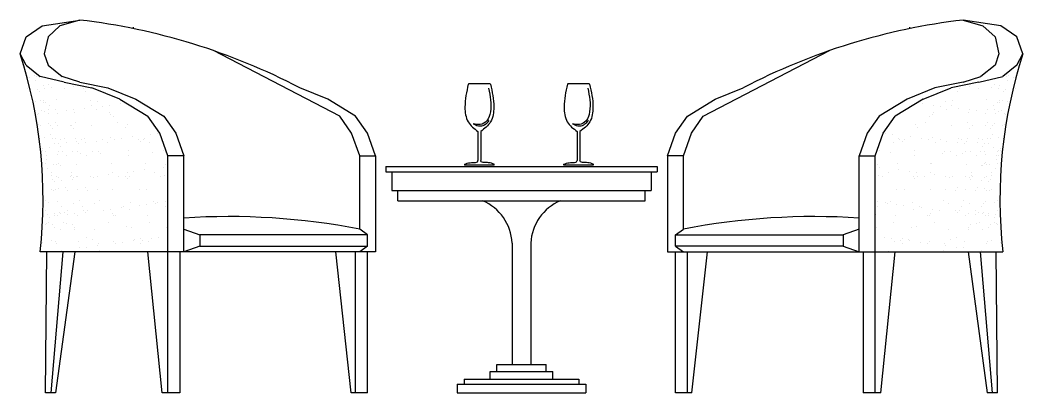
# Model space of a CAD drawing. Header units: inches. Extents: x 10 to 52.5, y 12.2 to 37.
# Drawn here: x 24.912 to 27.157, y 30.04 to 30.874 of the extents above; entities that cross this region are included whole.
import ezdxf

# ---------------------------------------------------------------- set-up
doc = ezdxf.new("R2010")
doc.units = ezdxf.units.IN
doc.header["$MEASUREMENT"] = 0
doc.layers.add('02', color=2, linetype='Continuous')

msp = doc.modelspace()

# ---------------------------------------------------------------- linework, layer by layer
at = {"layer": '02'}
for p, q in [((24.9613, 30.8618), (25.0462, 30.8744)), ((25.0462, 30.8744), (25.0015, 30.8618)), ((27.0225, 30.8744), (27.0672, 30.8618)), ((27.1074, 30.8618), (27.0225, 30.8744)), ((24.9256, 30.8366), (24.9613, 30.8618)), ((25.0015, 30.8618), (24.9747, 30.8366)), ((27.0672, 30.8618), (27.0941, 30.8366)), ((27.1431, 30.8366), (27.1074, 30.8618)), ((24.9121, 30.7986), (24.9256, 30.8366)), ((24.9747, 30.8366), (24.9658, 30.7986)), ((27.0941, 30.8366), (27.1029, 30.7986)), ((27.1566, 30.7986), (27.1431, 30.8366)), ((24.9256, 30.7733), (24.9121, 30.7986)), ((24.9658, 30.7986), (24.9747, 30.7733)), ((25.6275, 30.6594), (25.3454, 30.8059)), ((26.4413, 30.6594), (26.7234, 30.8059)), ((27.1029, 30.7986), (27.0941, 30.7733)), ((27.1431, 30.7733), (27.1566, 30.7986)), ((24.9256, 30.7733), (24.9568, 30.7481)), ((24.9747, 30.7733), (25.006, 30.7481)), ((27.0941, 30.7733), (27.0627, 30.7481)), ((27.1431, 30.7733), (27.1119, 30.7481)), ((24.926, 30.7576), (24.926, 30.7576)), ((24.9442, 30.7504), (24.9442, 30.7504)), ((24.9468, 30.7566), (24.9468, 30.7566)), ((27.1219, 30.7566), (27.1219, 30.7566)), ((27.1246, 30.7504), (27.1246, 30.7504)), ((27.1428, 30.7576), (27.1428, 30.7576)), ((24.9331, 30.7452), (24.9331, 30.7452)), ((24.947, 30.7399), (24.947, 30.7399)), ((24.9487, 30.7473), (24.9487, 30.7473)), ((25.0105, 30.7353), (24.9568, 30.7481)), ((24.9641, 30.7276), (24.9641, 30.7276)), ((24.9767, 30.7293), (24.9767, 30.7293)), ((25.0462, 30.7353), (25.006, 30.7481)), ((25.0105, 30.7353), (25.0731, 30.7227)), ((25.0462, 30.7353), (25.1089, 30.7227)), ((25.9639, 30.7315), (25.9162, 30.7315)), ((26.1859, 30.7315), (26.1382, 30.7315)), ((27.0225, 30.7353), (26.9598, 30.7227)), ((27.0582, 30.7353), (26.9957, 30.7227)), ((27.0225, 30.7353), (27.0627, 30.7481)), ((27.0582, 30.7353), (27.1119, 30.7481)), ((27.092, 30.7293), (27.092, 30.7293)), ((27.1047, 30.7276), (27.1047, 30.7276)), ((27.1201, 30.7473), (27.1201, 30.7473)), ((27.1217, 30.7399), (27.1217, 30.7399)), ((27.1357, 30.7452), (27.1357, 30.7452)), ((24.9288, 30.7216), (24.9288, 30.7216)), ((24.9505, 30.7186), (24.9505, 30.7186)), ((24.9551, 30.7155), (24.9551, 30.7155)), ((24.9677, 30.7208), (24.9677, 30.7208)), ((24.9822, 30.7242), (24.9822, 30.7242)), ((25.012, 30.7208), (25.012, 30.7208)), ((25.0322, 30.7252), (25.0322, 30.7252)), ((25.0539, 30.7203), (25.0539, 30.7203)), ((25.0594, 30.7152), (25.0594, 30.7152)), ((25.1356, 30.6974), (25.0731, 30.7227)), ((25.1089, 30.7227), (25.1715, 30.6974)), ((25.6006, 30.6974), (25.5381, 30.7227)), ((26.4681, 30.6974), (26.5307, 30.7227)), ((26.9598, 30.7227), (26.8973, 30.6974)), ((26.9331, 30.6974), (26.9957, 30.7227)), ((27.0093, 30.7152), (27.0093, 30.7152)), ((27.0148, 30.7203), (27.0148, 30.7203)), ((27.0365, 30.7252), (27.0365, 30.7252)), ((27.0567, 30.7208), (27.0567, 30.7208)), ((27.0865, 30.7242), (27.0865, 30.7242)), ((27.101, 30.7208), (27.101, 30.7208)), ((27.1137, 30.7155), (27.1137, 30.7155)), ((27.1182, 30.7186), (27.1182, 30.7186)), ((27.1399, 30.7216), (27.1399, 30.7216)), ((24.9461, 30.6926), (24.9461, 30.6926)), ((24.9587, 30.6943), (24.9587, 30.6943)), ((24.9637, 30.694), (24.9637, 30.694)), ((24.9642, 30.6892), (24.9642, 30.6892)), ((24.9693, 30.6889), (24.9693, 30.6889)), ((24.9781, 30.6828), (24.9781, 30.6828)), ((24.9935, 30.6955), (24.9935, 30.6955)), ((25.0703, 30.6952), (25.0703, 30.6952)), ((25.0715, 30.6829), (25.0715, 30.6829)), ((25.0855, 30.6913), (25.0855, 30.6913)), ((25.1118, 30.6839), (25.1118, 30.6839)), ((25.1356, 30.6974), (25.1983, 30.6594)), ((25.1362, 30.6871), (25.1362, 30.6871)), ((25.1715, 30.6974), (25.234, 30.6594)), ((25.6632, 30.6594), (25.6006, 30.6974)), ((26.4056, 30.6594), (26.4681, 30.6974)), ((26.8973, 30.6974), (26.8347, 30.6594)), ((26.9331, 30.6974), (26.8704, 30.6594)), ((26.9326, 30.6871), (26.9326, 30.6871)), ((26.957, 30.6839), (26.957, 30.6839)), ((26.9832, 30.6913), (26.9832, 30.6913)), ((26.9972, 30.6829), (26.9972, 30.6829)), ((26.9985, 30.6952), (26.9985, 30.6952)), ((27.0752, 30.6955), (27.0752, 30.6955)), ((27.0907, 30.6828), (27.0907, 30.6828)), ((27.0995, 30.6889), (27.0995, 30.6889)), ((27.1045, 30.6892), (27.1045, 30.6892)), ((27.105, 30.694), (27.105, 30.694)), ((27.11, 30.6943), (27.11, 30.6943)), ((27.1227, 30.6926), (27.1227, 30.6926)), ((24.9503, 30.6627), (24.9503, 30.6627)), ((24.9531, 30.6645), (24.9531, 30.6645)), ((24.9607, 30.6712), (24.9607, 30.6712)), ((24.9659, 30.6698), (24.9659, 30.6698)), ((24.9747, 30.6659), (24.9747, 30.6659)), ((24.9763, 30.6732), (24.9763, 30.6732)), ((24.9907, 30.6747), (24.9907, 30.6747)), ((24.9954, 30.665), (24.9954, 30.665)), ((25.0154, 30.6712), (25.0154, 30.6712)), ((25.031, 30.6733), (25.031, 30.6733)), ((25.0341, 30.6674), (25.0341, 30.6674)), ((25.0554, 30.6765), (25.0554, 30.6765)), ((25.0842, 30.6749), (25.0842, 30.6749)), ((25.0962, 30.6819), (25.0962, 30.6819)), ((25.1126, 30.6684), (25.1126, 30.6684)), ((25.1154, 30.664), (25.1154, 30.664)), ((26.9533, 30.664), (26.9533, 30.664)), ((26.9561, 30.6684), (26.9561, 30.6684)), ((26.9726, 30.6819), (26.9726, 30.6819)), ((26.9846, 30.6749), (26.9846, 30.6749)), ((27.0133, 30.6765), (27.0133, 30.6765)), ((27.0346, 30.6674), (27.0346, 30.6674)), ((27.0377, 30.6733), (27.0377, 30.6733)), ((27.0533, 30.6712), (27.0533, 30.6712)), ((27.0734, 30.665), (27.0734, 30.665)), ((27.078, 30.6747), (27.078, 30.6747)), ((27.0924, 30.6732), (27.0924, 30.6732)), ((27.0941, 30.6659), (27.0941, 30.6659)), ((27.1028, 30.6698), (27.1028, 30.6698)), ((27.108, 30.6712), (27.108, 30.6712)), ((27.1157, 30.6645), (27.1157, 30.6645)), ((27.1185, 30.6627), (27.1185, 30.6627)), ((24.948, 30.6466), (24.948, 30.6466)), ((24.9535, 30.6415), (24.9535, 30.6415)), ((24.9583, 30.6382), (24.9583, 30.6382)), ((24.9747, 30.6434), (24.9747, 30.6434)), ((24.9802, 30.6376), (24.9802, 30.6376)), ((24.9913, 30.6457), (24.9913, 30.6457)), ((24.9954, 30.6377), (24.9954, 30.6377)), ((25.0252, 30.6376), (25.0252, 30.6376)), ((25.0363, 30.6457), (25.0363, 30.6457)), ((25.1209, 30.6589), (25.1209, 30.6589)), ((25.1297, 30.6459), (25.1297, 30.6459)), ((25.1532, 30.6403), (25.1532, 30.6403)), ((25.225, 30.6216), (25.1983, 30.6594)), ((25.234, 30.6594), (25.2609, 30.6216)), ((25.6542, 30.6216), (25.6275, 30.6594)), ((25.69, 30.6216), (25.6632, 30.6594)), ((26.3787, 30.6216), (26.4056, 30.6594)), ((26.4146, 30.6216), (26.4413, 30.6594)), ((26.8347, 30.6594), (26.8079, 30.6216)), ((26.8437, 30.6216), (26.8704, 30.6594)), ((26.9156, 30.6403), (26.9156, 30.6403)), ((26.9391, 30.6459), (26.9391, 30.6459)), ((26.9478, 30.6589), (26.9478, 30.6589)), ((27.0325, 30.6457), (27.0325, 30.6457)), ((27.0435, 30.6376), (27.0435, 30.6376)), ((27.0733, 30.6377), (27.0733, 30.6377)), ((27.0775, 30.6457), (27.0775, 30.6457)), ((27.0885, 30.6376), (27.0885, 30.6376)), ((27.094, 30.6434), (27.094, 30.6434)), ((27.1104, 30.6382), (27.1104, 30.6382)), ((27.1152, 30.6415), (27.1152, 30.6415)), ((27.1207, 30.6466), (27.1207, 30.6466)), ((24.9796, 30.6176), (24.9796, 30.6176)), ((24.9857, 30.6326), (24.9857, 30.6326)), ((25.0272, 30.6374), (25.0272, 30.6374)), ((25.0307, 30.6326), (25.0307, 30.6326)), ((25.0722, 30.6374), (25.0722, 30.6374)), ((25.147, 30.635), (25.147, 30.635)), ((25.2046, 30.6185), (25.2046, 30.6185)), ((25.2202, 30.6205), (25.2202, 30.6205)), ((25.243, 30.5709), (25.225, 30.6216)), ((25.2609, 30.6216), (25.2787, 30.5709)), ((25.6722, 30.5709), (25.6542, 30.6216)), ((25.7079, 30.5709), (25.69, 30.6216)), ((25.937, 30.6249), (25.937, 30.5598)), ((25.943, 30.6249), (25.943, 30.5598)), ((26.159, 30.6249), (26.159, 30.5598)), ((26.1651, 30.6249), (26.1651, 30.5598)), ((26.3609, 30.5709), (26.3787, 30.6216)), ((26.3966, 30.5709), (26.4146, 30.6216)), ((26.8079, 30.6216), (26.79, 30.5709)), ((26.8257, 30.5709), (26.8437, 30.6216)), ((26.8486, 30.6205), (26.8486, 30.6205)), ((26.8642, 30.6185), (26.8642, 30.6185)), ((26.9217, 30.635), (26.9217, 30.635)), ((26.9966, 30.6374), (26.9966, 30.6374)), ((27.038, 30.6326), (27.038, 30.6326)), ((27.083, 30.6326), (27.083, 30.6326)), ((27.0891, 30.6176), (27.0891, 30.6176)), ((24.9567, 30.6084), (24.9567, 30.6084)), ((24.9678, 30.6119), (24.9678, 30.6119)), ((24.9842, 30.6094), (24.9842, 30.6094)), ((24.9884, 30.5971), (24.9884, 30.5971)), ((24.991, 30.6096), (24.991, 30.6096)), ((24.9981, 30.5972), (24.9981, 30.5972)), ((25.0023, 30.6076), (25.0023, 30.6076)), ((25.0118, 30.6086), (25.0118, 30.6086)), ((25.015, 30.5996), (25.015, 30.5996)), ((25.036, 30.6096), (25.036, 30.6096)), ((25.0381, 30.6025), (25.0381, 30.6025)), ((25.0431, 30.5972), (25.0431, 30.5972)), ((25.0507, 30.6078), (25.0507, 30.6078)), ((25.0568, 30.6086), (25.0568, 30.6086)), ((25.0587, 30.5993), (25.0587, 30.5993)), ((25.0831, 30.6025), (25.0831, 30.6025)), ((25.0957, 30.6078), (25.0957, 30.6078)), ((25.1084, 30.5997), (25.1084, 30.5997)), ((25.1145, 30.6106), (25.1145, 30.6106)), ((25.1238, 30.6078), (25.1238, 30.6078)), ((25.1394, 30.6099), (25.1394, 30.6099)), ((25.1638, 30.6131), (25.1638, 30.6131)), ((25.1769, 30.6076), (25.1769, 30.6076)), ((25.1824, 30.6025), (25.1824, 30.6025)), ((25.1892, 30.608), (25.1892, 30.608)), ((25.1913, 30.6102), (25.1913, 30.6102)), ((25.2018, 30.5999), (25.2018, 30.5999)), ((26.8669, 30.5999), (26.8669, 30.5999)), ((26.8775, 30.6102), (26.8775, 30.6102)), ((26.8796, 30.608), (26.8796, 30.608)), ((26.8863, 30.6025), (26.8863, 30.6025)), ((26.8919, 30.6076), (26.8919, 30.6076)), ((26.9049, 30.6131), (26.9049, 30.6131)), ((26.9293, 30.6099), (26.9293, 30.6099)), ((26.9449, 30.6078), (26.9449, 30.6078)), ((26.9542, 30.6106), (26.9542, 30.6106)), ((26.9604, 30.5997), (26.9604, 30.5997)), ((26.973, 30.6078), (26.973, 30.6078)), ((26.9857, 30.6025), (26.9857, 30.6025)), ((27.0101, 30.5993), (27.0101, 30.5993)), ((27.0119, 30.6086), (27.0119, 30.6086)), ((27.018, 30.6078), (27.018, 30.6078)), ((27.0257, 30.5972), (27.0257, 30.5972)), ((27.0307, 30.6025), (27.0307, 30.6025)), ((27.0328, 30.6096), (27.0328, 30.6096)), ((27.0551, 30.5993), (27.0551, 30.5993)), ((27.0569, 30.6086), (27.0569, 30.6086)), ((27.0664, 30.6076), (27.0664, 30.6076)), ((27.0707, 30.5972), (27.0707, 30.5972)), ((27.0778, 30.6096), (27.0778, 30.6096)), ((27.0804, 30.5971), (27.0804, 30.5971)), ((27.0846, 30.6094), (27.0846, 30.6094)), ((27.1009, 30.6119), (27.1009, 30.6119)), ((27.112, 30.6084), (27.112, 30.6084)), ((24.9616, 30.5826), (24.9616, 30.5826)), ((24.9623, 30.5866), (24.9623, 30.5866)), ((24.9688, 30.5806), (24.9688, 30.5806)), ((24.9707, 30.5713), (24.9707, 30.5713)), ((24.9779, 30.5886), (24.9779, 30.5886)), ((24.9951, 30.5745), (24.9951, 30.5745)), ((24.9973, 30.5799), (24.9973, 30.5799)), ((25.0023, 30.5918), (25.0023, 30.5918)), ((25.0077, 30.5798), (25.0077, 30.5798)), ((25.0155, 30.5706), (25.0155, 30.5706)), ((25.0291, 30.5796), (25.0291, 30.5796)), ((25.0417, 30.5813), (25.0417, 30.5813)), ((25.0472, 30.5762), (25.0472, 30.5762)), ((25.0605, 30.5706), (25.0605, 30.5706)), ((25.0741, 30.5796), (25.0741, 30.5796)), ((25.0867, 30.5813), (25.0867, 30.5813)), ((25.0922, 30.5762), (25.0922, 30.5762)), ((25.1539, 30.5707), (25.1539, 30.5707)), ((25.1551, 30.5825), (25.1551, 30.5825)), ((25.2085, 30.5786), (25.2085, 30.5786)), ((25.2336, 30.5835), (25.2336, 30.5835)), ((25.243, 30.0399), (25.243, 30.5709)), ((25.2787, 30.5709), (25.243, 30.5709)), ((25.2787, 30.356), (25.2787, 30.5709)), ((25.6722, 30.4067), (25.6722, 30.5709)), ((25.6722, 30.5709), (25.7079, 30.5709)), ((25.7079, 30.5709), (25.7079, 30.356)), ((26.3609, 30.5709), (26.3609, 30.356)), ((26.3966, 30.5709), (26.3609, 30.5709)), ((26.3966, 30.4067), (26.3966, 30.5709)), ((26.79, 30.356), (26.79, 30.5709)), ((26.79, 30.5709), (26.8257, 30.5709)), ((26.8257, 30.0399), (26.8257, 30.5709)), ((26.8351, 30.5835), (26.8351, 30.5835)), ((26.8602, 30.5786), (26.8602, 30.5786)), ((26.9137, 30.5825), (26.9137, 30.5825)), ((26.9148, 30.5707), (26.9148, 30.5707)), ((26.9765, 30.5762), (26.9765, 30.5762)), ((26.982, 30.5813), (26.982, 30.5813)), ((26.9947, 30.5796), (26.9947, 30.5796)), ((27.0082, 30.5706), (27.0082, 30.5706)), ((27.0215, 30.5762), (27.0215, 30.5762)), ((27.027, 30.5813), (27.027, 30.5813)), ((27.0397, 30.5796), (27.0397, 30.5796)), ((27.0532, 30.5706), (27.0532, 30.5706)), ((27.061, 30.5798), (27.061, 30.5798)), ((27.0664, 30.5918), (27.0664, 30.5918)), ((27.0714, 30.5799), (27.0714, 30.5799)), ((27.0737, 30.5745), (27.0737, 30.5745)), ((27.0908, 30.5886), (27.0908, 30.5886)), ((27.0981, 30.5713), (27.0981, 30.5713)), ((27.0999, 30.5806), (27.0999, 30.5806)), ((27.1017, 30.5704), (27.1017, 30.5704)), ((27.1021, 30.5823), (27.1021, 30.5823)), ((27.1064, 30.5866), (27.1064, 30.5866)), ((27.1071, 30.5826), (27.1071, 30.5826)), ((24.9697, 30.5541), (24.9697, 30.5541)), ((24.9704, 30.5621), (24.9704, 30.5621)), ((24.9861, 30.5516), (24.9861, 30.5516)), ((24.9929, 30.5518), (24.9929, 30.5518)), ((24.9987, 30.5533), (24.9987, 30.5533)), ((25.0021, 30.5499), (25.0021, 30.5499)), ((25.0379, 30.5518), (25.0379, 30.5518)), ((25.1164, 30.5528), (25.1164, 30.5528)), ((25.1932, 30.5524), (25.1932, 30.5524)), ((25.2384, 30.5513), (25.2384, 30.5513)), ((25.9725, 30.5499), (25.9075, 30.5499)), ((26.1945, 30.5499), (26.1295, 30.5499)), ((26.8304, 30.5513), (26.8304, 30.5513)), ((26.8756, 30.5524), (26.8756, 30.5524)), ((26.9504, 30.5523), (26.9504, 30.5523)), ((26.9523, 30.5528), (26.9523, 30.5528)), ((27.0309, 30.5518), (27.0309, 30.5518)), ((27.0645, 30.5482), (27.0645, 30.5482)), ((27.0667, 30.5499), (27.0667, 30.5499)), ((27.07, 30.5533), (27.07, 30.5533)), ((27.0722, 30.5549), (27.0722, 30.5549)), ((27.0759, 30.5518), (27.0759, 30.5518)), ((27.0827, 30.5516), (27.0827, 30.5516)), ((27.0984, 30.5621), (27.0984, 30.5621)), ((27.099, 30.5541), (27.099, 30.5541)), ((24.9725, 30.5426), (24.9725, 30.5426)), ((24.9815, 30.5325), (24.9815, 30.5325)), ((24.9832, 30.526), (24.9832, 30.526)), ((25.0265, 30.5325), (25.0265, 30.5325)), ((25.0282, 30.526), (25.0282, 30.526)), ((25.0413, 30.5252), (25.0413, 30.5252)), ((25.0863, 30.5252), (25.0863, 30.5252)), ((25.1107, 30.5284), (25.1107, 30.5284)), ((25.12, 30.5327), (25.12, 30.5327)), ((25.1515, 30.5338), (25.1515, 30.5338)), ((25.1671, 30.5359), (25.1671, 30.5359)), ((25.1915, 30.5391), (25.1915, 30.5391)), ((25.2134, 30.5329), (25.2134, 30.5329)), ((25.2322, 30.5444), (25.2322, 30.5444)), ((25.2355, 30.5257), (25.2355, 30.5257)), ((25.7307, 30.547), (26.338, 30.547)), ((25.7307, 30.547), (25.7307, 30.535)), ((25.7307, 30.535), (26.338, 30.535)), ((25.744, 30.535), (25.744, 30.493)), ((26.3247, 30.535), (26.3247, 30.493)), ((26.338, 30.547), (26.338, 30.535)), ((26.8332, 30.5257), (26.8332, 30.5257)), ((26.8365, 30.5444), (26.8365, 30.5444)), ((26.8554, 30.5329), (26.8554, 30.5329)), ((26.8773, 30.5391), (26.8773, 30.5391)), ((26.9017, 30.5359), (26.9017, 30.5359)), ((26.9173, 30.5338), (26.9173, 30.5338)), ((26.9488, 30.5327), (26.9488, 30.5327)), ((26.958, 30.5284), (26.958, 30.5284)), ((26.9824, 30.5252), (26.9824, 30.5252)), ((27.0274, 30.5252), (27.0274, 30.5252)), ((27.0406, 30.526), (27.0406, 30.526)), ((27.0422, 30.5325), (27.0422, 30.5325)), ((27.0856, 30.526), (27.0856, 30.526)), ((27.0872, 30.5325), (27.0872, 30.5325)), ((27.0962, 30.5426), (27.0962, 30.5426)), ((24.985, 30.5178), (24.985, 30.5178)), ((24.99, 30.5125), (24.99, 30.5125)), ((24.9942, 30.5245), (24.9942, 30.5245)), ((24.9992, 30.5221), (24.9992, 30.5221)), ((25.0056, 30.5146), (25.0056, 30.5146)), ((25.0257, 30.5232), (25.0257, 30.5232)), ((25.03, 30.5178), (25.03, 30.5178)), ((25.0309, 30.5218), (25.0309, 30.5218)), ((25.0392, 30.5245), (25.0392, 30.5245)), ((25.0707, 30.5232), (25.0707, 30.5232)), ((25.0759, 30.5218), (25.0759, 30.5218)), ((25.1326, 30.5246), (25.1326, 30.5246)), ((25.1482, 30.5249), (25.1482, 30.5249)), ((25.1537, 30.5199), (25.1537, 30.5199)), ((25.157, 30.5247), (25.157, 30.5247)), ((25.226, 30.5248), (25.226, 30.5248)), ((26.8427, 30.5248), (26.8427, 30.5248)), ((26.9118, 30.5247), (26.9118, 30.5247)), ((26.915, 30.5199), (26.915, 30.5199)), ((26.9206, 30.5249), (26.9206, 30.5249)), ((26.9361, 30.5246), (26.9361, 30.5246)), ((26.9928, 30.5218), (26.9928, 30.5218)), ((26.998, 30.5232), (26.998, 30.5232)), ((27.0378, 30.5218), (27.0378, 30.5218)), ((27.0388, 30.5178), (27.0388, 30.5178)), ((27.043, 30.5232), (27.043, 30.5232)), ((27.0632, 30.5146), (27.0632, 30.5146)), ((27.0695, 30.5221), (27.0695, 30.5221)), ((27.0746, 30.5245), (27.0746, 30.5245)), ((27.0788, 30.5125), (27.0788, 30.5125)), ((27.0838, 30.5178), (27.0838, 30.5178)), ((24.9827, 30.4952), (24.9827, 30.4952)), ((24.9879, 30.4938), (24.9879, 30.4938)), ((24.9913, 30.4953), (24.9913, 30.4953)), ((24.9983, 30.4972), (24.9983, 30.4972)), ((25.013, 30.4986), (25.013, 30.4986)), ((25.0185, 30.4935), (25.0185, 30.4935)), ((25.0397, 30.4954), (25.0397, 30.4954)), ((25.058, 30.4986), (25.058, 30.4986)), ((25.0635, 30.4935), (25.0635, 30.4935)), ((25.0847, 30.4954), (25.0847, 30.4954)), ((25.1183, 30.495), (25.1183, 30.495)), ((25.1798, 30.4959), (25.1798, 30.4959)), ((25.195, 30.4946), (25.195, 30.4946)), ((25.744, 30.493), (26.3247, 30.493)), ((25.7574, 30.47), (25.7574, 30.493)), ((26.3114, 30.47), (26.3114, 30.493)), ((26.8737, 30.4946), (26.8737, 30.4946)), ((26.8906, 30.4956), (26.8906, 30.4956)), ((26.9505, 30.495), (26.9505, 30.495)), ((26.984, 30.4954), (26.984, 30.4954)), ((27.0052, 30.4935), (27.0052, 30.4935)), ((27.0107, 30.4986), (27.0107, 30.4986)), ((27.029, 30.4954), (27.029, 30.4954)), ((27.0502, 30.4935), (27.0502, 30.4935)), ((27.0557, 30.4986), (27.0557, 30.4986)), ((27.0704, 30.4972), (27.0704, 30.4972)), ((27.074, 30.494), (27.074, 30.494)), ((27.0808, 30.4938), (27.0808, 30.4938)), ((27.086, 30.4952), (27.086, 30.4952)), ((24.97, 30.4706), (24.97, 30.4706)), ((24.9755, 30.4655), (24.9755, 30.4655)), ((24.9967, 30.4674), (24.9967, 30.4674)), ((25.0328, 30.4639), (25.0328, 30.4639)), ((25.0446, 30.4696), (25.0446, 30.4696)), ((25.0778, 30.4639), (25.0778, 30.4639)), ((25.0896, 30.4696), (25.0896, 30.4696)), ((25.1589, 30.4669), (25.1589, 30.4669)), ((25.1791, 30.4598), (25.1791, 30.4598)), ((25.1948, 30.4618), (25.1948, 30.4618)), ((25.2097, 30.4686), (25.2097, 30.4686)), ((25.2152, 30.4635), (25.2152, 30.4635)), ((25.2191, 30.465), (25.2191, 30.465)), ((25.2374, 30.4679), (25.2374, 30.4679)), ((25.7574, 30.47), (26.3114, 30.47)), ((26.8314, 30.4679), (26.8314, 30.4679)), ((26.8496, 30.465), (26.8496, 30.465)), ((26.8535, 30.4635), (26.8535, 30.4635)), ((26.8591, 30.4686), (26.8591, 30.4686)), ((26.874, 30.4618), (26.874, 30.4618)), ((26.8896, 30.4598), (26.8896, 30.4598)), ((26.9099, 30.4669), (26.9099, 30.4669)), ((26.9791, 30.4696), (26.9791, 30.4696)), ((26.9909, 30.4639), (26.9909, 30.4639)), ((27.0241, 30.4696), (27.0241, 30.4696)), ((27.0359, 30.4639), (27.0359, 30.4639)), ((27.0677, 30.4643), (27.0677, 30.4643)), ((27.072, 30.4674), (27.072, 30.4674)), ((27.0932, 30.4655), (27.0932, 30.4655)), ((27.0987, 30.4706), (27.0987, 30.4706)), ((24.97, 30.4492), (24.97, 30.4492)), ((24.9726, 30.4385), (24.9726, 30.4385)), ((24.9882, 30.4406), (24.9882, 30.4406)), ((24.9898, 30.4359), (24.9898, 30.4359)), ((24.9967, 30.4362), (24.9967, 30.4362)), ((24.9995, 30.4433), (24.9995, 30.4433)), ((25.0016, 30.4416), (25.0016, 30.4416)), ((25.0058, 30.4574), (25.0058, 30.4574)), ((25.0126, 30.4438), (25.0126, 30.4438)), ((25.0176, 30.4385), (25.0176, 30.4385)), ((25.0184, 30.4493), (25.0184, 30.4493)), ((25.0332, 30.4406), (25.0332, 30.4406)), ((25.0417, 30.4362), (25.0417, 30.4362)), ((25.0508, 30.4574), (25.0508, 30.4574)), ((25.0534, 30.4491), (25.0534, 30.4491)), ((25.0576, 30.4438), (25.0576, 30.4438)), ((25.0634, 30.4493), (25.0634, 30.4493)), ((25.0984, 30.4491), (25.0984, 30.4491)), ((25.114, 30.4512), (25.114, 30.4512)), ((25.1195, 30.4423), (25.1195, 30.4423)), ((25.1202, 30.4372), (25.1202, 30.4372)), ((25.125, 30.4372), (25.125, 30.4372)), ((25.1384, 30.4544), (25.1384, 30.4544)), ((25.1442, 30.4576), (25.1442, 30.4576)), ((25.1568, 30.4495), (25.1568, 30.4495)), ((25.1969, 30.4368), (25.1969, 30.4368)), ((25.2376, 30.4577), (25.2376, 30.4577)), ((25.2413, 30.4396), (25.2413, 30.4396)), ((26.8274, 30.4396), (26.8274, 30.4396)), ((26.8311, 30.4577), (26.8311, 30.4577)), ((26.8718, 30.4368), (26.8718, 30.4368)), ((26.9119, 30.4495), (26.9119, 30.4495)), ((26.9246, 30.4576), (26.9246, 30.4576)), ((26.9304, 30.4544), (26.9304, 30.4544)), ((26.9437, 30.4372), (26.9437, 30.4372)), ((26.9486, 30.4372), (26.9486, 30.4372)), ((26.9492, 30.4423), (26.9492, 30.4423)), ((26.9547, 30.4512), (26.9547, 30.4512)), ((26.9704, 30.4491), (26.9704, 30.4491)), ((27.0053, 30.4493), (27.0053, 30.4493)), ((27.0111, 30.4438), (27.0111, 30.4438)), ((27.0154, 30.4491), (27.0154, 30.4491)), ((27.018, 30.4574), (27.018, 30.4574)), ((27.0271, 30.4362), (27.0271, 30.4362)), ((27.0355, 30.4406), (27.0355, 30.4406)), ((27.0503, 30.4493), (27.0503, 30.4493)), ((27.0511, 30.4385), (27.0511, 30.4385)), ((27.0561, 30.4438), (27.0561, 30.4438)), ((27.063, 30.4574), (27.063, 30.4574)), ((27.0671, 30.4416), (27.0671, 30.4416)), ((27.0693, 30.4433), (27.0693, 30.4433)), ((27.0721, 30.4362), (27.0721, 30.4362)), ((27.0789, 30.4359), (27.0789, 30.4359)), ((27.0805, 30.4406), (27.0805, 30.4406)), ((27.0961, 30.4385), (27.0961, 30.4385)), ((27.0988, 30.4492), (27.0988, 30.4492)), ((24.9628, 30.4294), (24.9628, 30.4294)), ((24.9696, 30.4158), (24.9696, 30.4158)), ((24.9705, 30.4201), (24.9705, 30.4201)), ((24.9754, 30.4213), (24.9754, 30.4213)), ((24.9769, 30.4332), (24.9769, 30.4332)), ((24.9843, 30.4159), (24.9843, 30.4159)), ((25.0104, 30.4211), (25.0104, 30.4211)), ((25.0155, 30.4201), (25.0155, 30.4201)), ((25.0293, 30.4159), (25.0293, 30.4159)), ((25.109, 30.4203), (25.109, 30.4203)), ((25.1511, 30.4133), (25.1511, 30.4133)), ((25.2024, 30.4205), (25.2024, 30.4205)), ((26.8664, 30.4205), (26.8664, 30.4205)), ((26.9176, 30.4133), (26.9176, 30.4133)), ((26.9598, 30.4203), (26.9598, 30.4203)), ((27.0394, 30.4159), (27.0394, 30.4159)), ((27.0532, 30.4201), (27.0532, 30.4201)), ((27.0584, 30.4211), (27.0584, 30.4211)), ((27.0844, 30.4159), (27.0844, 30.4159)), ((27.0919, 30.4332), (27.0919, 30.4332)), ((27.0933, 30.4213), (27.0933, 30.4213)), ((27.0982, 30.4201), (27.0982, 30.4201)), ((27.0991, 30.4158), (27.0991, 30.4158)), ((27.106, 30.4294), (27.106, 30.4294)), ((24.9898, 30.4109), (24.9898, 30.4109)), ((25.003, 30.4065), (25.003, 30.4065)), ((25.0347, 30.4061), (25.0347, 30.4061)), ((25.0348, 30.4109), (25.0348, 30.4109)), ((25.0797, 30.4061), (25.0797, 30.4061)), ((25.1608, 30.4091), (25.1608, 30.4091)), ((25.2393, 30.4101), (25.2393, 30.4101)), ((25.2787, 30.4067), (25.3144, 30.3939)), ((25.69, 30.3939), (25.3144, 30.3939)), ((25.3144, 30.3939), (25.3144, 30.3687)), ((25.69, 30.3939), (25.6722, 30.4067)), ((25.69, 30.3687), (25.69, 30.3939)), ((26.3787, 30.3939), (26.3966, 30.4067)), ((26.3787, 30.3939), (26.7543, 30.3939)), ((26.3787, 30.3687), (26.3787, 30.3939)), ((26.79, 30.4067), (26.7543, 30.3939)), ((26.7543, 30.3939), (26.7543, 30.3687)), ((26.8295, 30.4101), (26.8295, 30.4101)), ((26.908, 30.4091), (26.908, 30.4091)), ((26.989, 30.4061), (26.989, 30.4061)), ((27.0339, 30.4109), (27.0339, 30.4109)), ((27.034, 30.4061), (27.034, 30.4061)), ((27.0658, 30.4065), (27.0658, 30.4065)), ((27.0789, 30.4109), (27.0789, 30.4109)), ((24.9625, 30.3755), (24.9625, 30.3755)), ((24.9816, 30.3821), (24.9816, 30.3821)), ((24.9917, 30.3781), (24.9917, 30.3781)), ((24.9942, 30.374), (24.9942, 30.374)), ((25.0435, 30.3784), (25.0435, 30.3784)), ((25.0609, 30.3869), (25.0609, 30.3869)), ((25.075, 30.3823), (25.075, 30.3823)), ((25.0853, 30.3697), (25.0853, 30.3697)), ((25.0876, 30.3742), (25.0876, 30.3742)), ((25.1221, 30.3794), (25.1221, 30.3794)), ((25.126, 30.3751), (25.126, 30.3751)), ((25.1417, 30.3772), (25.1417, 30.3772)), ((25.1661, 30.3804), (25.1661, 30.3804)), ((25.1684, 30.3824), (25.1684, 30.3824)), ((25.181, 30.3859), (25.181, 30.3859)), ((25.1811, 30.3744), (25.1811, 30.3744)), ((25.1865, 30.3808), (25.1865, 30.3808)), ((25.1988, 30.379), (25.1988, 30.379)), ((25.2068, 30.3857), (25.2068, 30.3857)), ((25.2224, 30.3878), (25.2224, 30.3878)), ((25.3144, 30.3687), (25.2787, 30.356)), ((25.3144, 30.3687), (25.69, 30.3687)), ((25.69, 30.3687), (25.6722, 30.356)), ((26.0134, 30.3754), (26.0134, 30.1039)), ((26.0554, 30.3754), (26.0554, 30.1039)), ((26.7543, 30.3687), (26.3787, 30.3687)), ((26.3787, 30.3687), (26.3966, 30.356)), ((26.7543, 30.3687), (26.79, 30.356)), ((26.8463, 30.3878), (26.8463, 30.3878)), ((26.8619, 30.3857), (26.8619, 30.3857)), ((26.8699, 30.379), (26.8699, 30.379)), ((26.8822, 30.3808), (26.8822, 30.3808)), ((26.8877, 30.3744), (26.8877, 30.3744)), ((26.8878, 30.3859), (26.8878, 30.3859)), ((26.9003, 30.3824), (26.9003, 30.3824)), ((26.9027, 30.3804), (26.9027, 30.3804)), ((26.9271, 30.3772), (26.9271, 30.3772)), ((26.9427, 30.3751), (26.9427, 30.3751)), ((26.9467, 30.3794), (26.9467, 30.3794)), ((26.9811, 30.3742), (26.9811, 30.3742)), ((26.9834, 30.3697), (26.9834, 30.3697)), ((26.9938, 30.3823), (26.9938, 30.3823)), ((27.0078, 30.3869), (27.0078, 30.3869)), ((27.0252, 30.3784), (27.0252, 30.3784)), ((27.0745, 30.374), (27.0745, 30.374)), ((27.077, 30.3781), (27.077, 30.3781)), ((27.0872, 30.3821), (27.0872, 30.3821)), ((27.1062, 30.3755), (27.1062, 30.3755)), ((25.7079, 30.356), (24.9571, 30.356)), ((24.9693, 30.0399), (24.9721, 30.356)), ((25.0077, 30.356), (24.981, 30.0399)), ((25.0345, 30.356), (24.9918, 30.0399)), ((25.0045, 30.3591), (25.0045, 30.3591)), ((25.0453, 30.3645), (25.0453, 30.3645)), ((25.0609, 30.3665), (25.0609, 30.3665)), ((25.0908, 30.3596), (25.0908, 30.3596)), ((25.2302, 30.0399), (25.1983, 30.356)), ((25.2126, 30.3569), (25.2126, 30.3569)), ((25.2697, 30.356), (25.2697, 30.0399)), ((25.6535, 30.0399), (25.6185, 30.356)), ((25.6632, 30.0399), (25.6632, 30.356)), ((25.69, 30.0399), (25.69, 30.356)), ((26.3609, 30.356), (27.1117, 30.356)), ((26.3787, 30.0399), (26.3787, 30.356)), ((26.4056, 30.0399), (26.4056, 30.356)), ((26.4153, 30.0399), (26.4503, 30.356)), ((26.799, 30.356), (26.799, 30.0399)), ((26.8386, 30.0399), (26.8704, 30.356)), ((26.8561, 30.3569), (26.8561, 30.3569)), ((26.9779, 30.3596), (26.9779, 30.3596)), ((27.0078, 30.3665), (27.0078, 30.3665)), ((27.0235, 30.3645), (27.0235, 30.3645)), ((27.0342, 30.356), (27.0769, 30.0399)), ((27.0611, 30.356), (27.0878, 30.0399)), ((27.0642, 30.3591), (27.0642, 30.3591)), ((27.0995, 30.0399), (27.0966, 30.356)), ((25.979, 30.1039), (26.0898, 30.1039)), ((25.979, 30.0879), (25.979, 30.1039)), ((26.0898, 30.0879), (26.0898, 30.1039)), ((25.9641, 30.0879), (26.1047, 30.0879)), ((25.9641, 30.0709), (25.9641, 30.0879)), ((26.1047, 30.0709), (26.1047, 30.0879)), ((25.8904, 30.0599), (26.1784, 30.0599)), ((25.8904, 30.0599), (25.8904, 30.0399)), ((25.9064, 30.0709), (26.1624, 30.0709)), ((25.9064, 30.0709), (25.9064, 30.0599)), ((26.1624, 30.0709), (26.1624, 30.0599)), ((26.1784, 30.0599), (26.1784, 30.0399)), ((24.9918, 30.0399), (24.9693, 30.0399)), ((25.2697, 30.0399), (25.2302, 30.0399)), ((25.69, 30.0399), (25.6535, 30.0399)), ((25.8904, 30.0399), (26.1784, 30.0399)), ((26.4153, 30.0399), (26.3787, 30.0399)), ((26.8386, 30.0399), (26.799, 30.0399)), ((27.0995, 30.0399), (27.0769, 30.0399))]:
    msp.add_line(p, q, dxfattribs=at)
for centre, radius, start, end in [((24.8806, 29.4639), 1.4202, 62.4241, 83.3041), ((27.1881, 29.4639), 1.4202, 96.6959, 117.5759), ((56.3355, 31.7995), 31.1842, 181.72974, 181.7353), ((-4.2667, 31.7995), 31.1842, 358.2647, 358.27026), ((23.9106, 30.4734), 1.0531, 353.5998, 17.9913), ((28.1582, 30.4734), 1.0531, 162.0087, 186.4002), ((25.9162, 30.7305), 0.001, 90, 167.4142), ((25.9639, 30.7305), 0.001, 12.5858, 90), ((26.1382, 30.7305), 0.001, 90, 167.4142), ((26.1859, 30.7305), 0.001, 12.5858, 90), ((25.9075, 30.5509), 0.001, 116.7804, 270), ((25.9725, 30.5509), 0.001, 270, 63.2196), ((26.1295, 30.5509), 0.001, 116.7804, 270), ((26.1945, 30.5509), 0.001, 270, 63.2196), ((25.9056, 30.3706), 0.1079, 2.5683, 67.2589), ((26.1631, 30.3706), 0.1079, 112.7411, 177.4317), ((25.3788, 28.8838), 1.5508, 79.0944, 93.6987), ((26.69, 28.8838), 1.5508, 86.3013, 100.9056)]:
    msp.add_arc(centre, radius, start, end, dxfattribs=at)
for points, knots in [([(25.9152, 30.7307), (25.9114, 30.7139), (25.9054, 30.6864), (25.9108, 30.6451), (25.9285, 30.6315), (25.937, 30.6249)], [0.805881, 0.805881, 0.805881, 0.805881, 52.568582, 85.927397, 117.154241, 117.154241, 117.154241, 117.154241]), ([(25.9649, 30.7307), (25.9686, 30.7139), (25.9747, 30.6864), (25.9693, 30.6451), (25.9516, 30.6315), (25.943, 30.6249)], [0.805881, 0.805881, 0.805881, 0.805881, 52.568582, 85.927397, 117.154241, 117.154241, 117.154241, 117.154241]), ([(26.1372, 30.7307), (26.1334, 30.7139), (26.1274, 30.6864), (26.1328, 30.6451), (26.1505, 30.6315), (26.159, 30.6249)], [0.805881, 0.805881, 0.805881, 0.805881, 52.568582, 85.927397, 117.154241, 117.154241, 117.154241, 117.154241]), ([(26.1869, 30.7307), (26.1906, 30.7139), (26.1967, 30.6864), (26.1913, 30.6451), (26.1736, 30.6315), (26.1651, 30.6249)], [0.805881, 0.805881, 0.805881, 0.805881, 52.568582, 85.927397, 117.154241, 117.154241, 117.154241, 117.154241]), ([(25.9071, 30.5518), (25.9104, 30.5535), (25.9188, 30.5554), (25.9283, 30.5557), (25.9358, 30.5562), (25.9368, 30.5587), (25.937, 30.5598)], [1.62704, 1.62704, 1.62704, 1.62704, 15.116429, 26.985274, 31.624451, 34.868183, 34.868183, 34.868183, 34.868183]), ([(25.973, 30.5518), (25.9697, 30.5535), (25.9612, 30.5554), (25.9518, 30.5557), (25.9442, 30.5562), (25.9433, 30.5587), (25.943, 30.5598)], [1.62704, 1.62704, 1.62704, 1.62704, 15.116429, 26.985274, 31.624451, 34.868183, 34.868183, 34.868183, 34.868183]), ([(26.1291, 30.5518), (26.1324, 30.5535), (26.1408, 30.5554), (26.1503, 30.5557), (26.1579, 30.5562), (26.1588, 30.5587), (26.159, 30.5598)], [1.62704, 1.62704, 1.62704, 1.62704, 15.116429, 26.985274, 31.624451, 34.868183, 34.868183, 34.868183, 34.868183]), ([(26.195, 30.5518), (26.1917, 30.5535), (26.1833, 30.5554), (26.1738, 30.5557), (26.1662, 30.5562), (26.1653, 30.5587), (26.1651, 30.5598)], [1.62704, 1.62704, 1.62704, 1.62704, 15.116429, 26.985274, 31.624451, 34.868183, 34.868183, 34.868183, 34.868183])]:
    msp.add_open_spline(points, degree=3, knots=knots, dxfattribs=at)
for points in [[(25.9608, 30.7221), (25.9648, 30.6687), (25.9569, 30.6491), (25.9419, 30.6407), (25.9265, 30.6423)], [(26.1829, 30.7221), (26.1868, 30.6687), (26.1789, 30.6491), (26.1639, 30.6407), (26.1485, 30.6423)], [(25.9265, 30.6423), (25.9425, 30.6373), (25.9544, 30.6418), (25.962, 30.6496)], [(26.1485, 30.6423), (26.1645, 30.6373), (26.1764, 30.6418), (26.184, 30.6496)]]:
    msp.add_spline(points, degree=3, dxfattribs=at)

doc.saveas('drawing.dxf')
